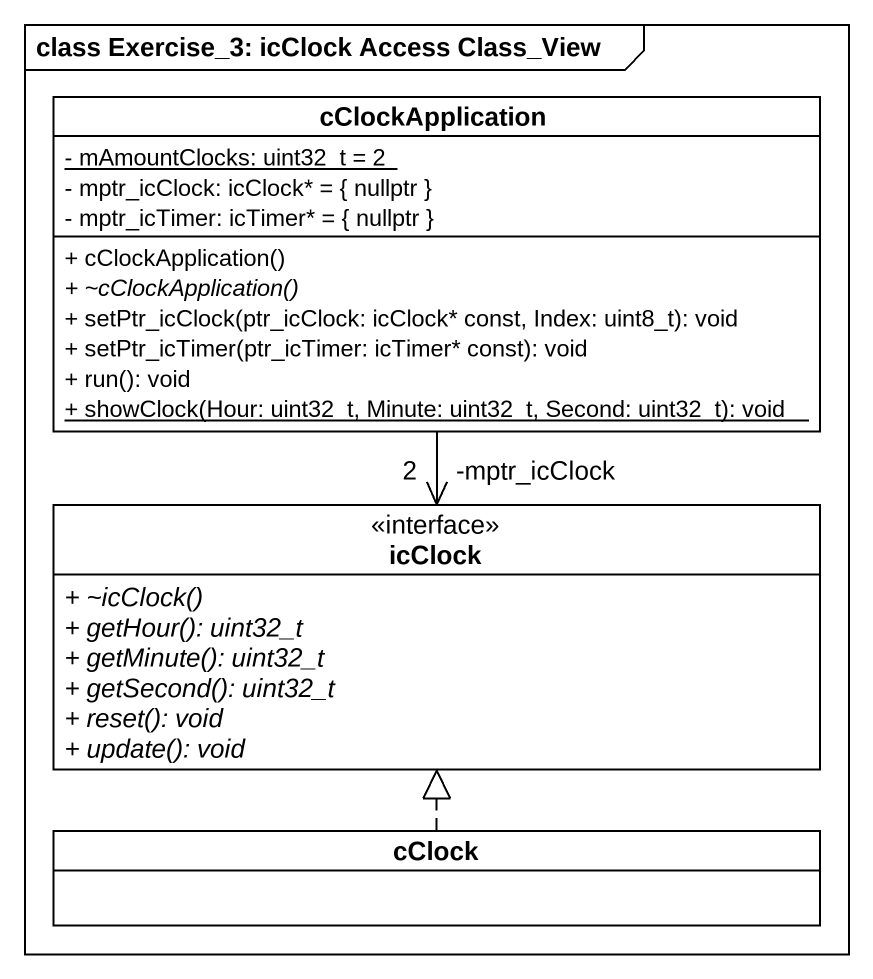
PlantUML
@startuml
mainframe class Exercise_3: icClock Access Class_View
hide circle
hide empty members
skinparam classAttributeIconSize 0
class cClockApplication {
  {static} - mAmountClocks: uint32_t = 2
  - mptr_icClock: icClock* = { nullptr }
  - mptr_icTimer: icTimer* = { nullptr }
  + cClockApplication()
  {abstract} + ~cClockApplication()
  + setPtr_icClock(ptr_icClock: icClock* const, Index: uint8_t): void
  + setPtr_icTimer(ptr_icTimer: icTimer* const): void
  + run(): void
  {static} + showClock(Hour: uint32_t, Minute: uint32_t, Second: uint32_t): void
}
class icClock <<interface>> {
  {abstract} + ~icClock()
  {abstract} + getHour(): uint32_t
  {abstract} + getMinute(): uint32_t
  {abstract} + getSecond(): uint32_t
  {abstract} + reset(): void
  {abstract} + update(): void
}
class cClock
cClockApplication --> "-mptr_icClock\n2" icClock
cClock .up.|> icClock
@enduml
